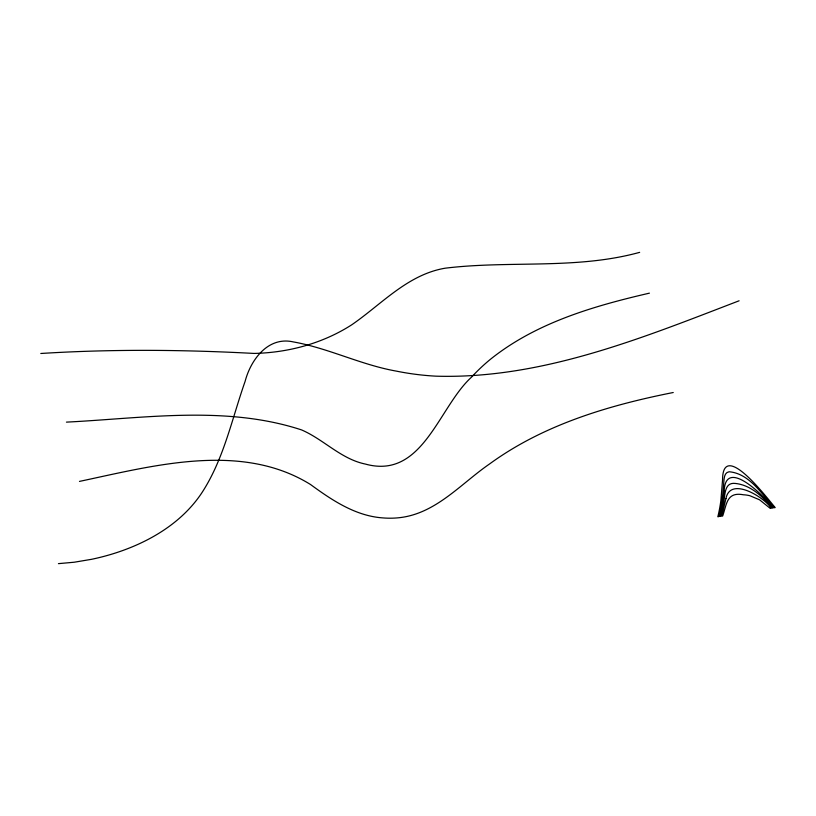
<?xml version="1.0" encoding="UTF-8"?>
<svg xmlns="http://www.w3.org/2000/svg" width="816" height="816" viewBox="0 0 816 816"><rect width="100%" height="100%" fill="white"/><g stroke="black" fill="none" stroke-linecap="round" stroke-linejoin="round"><path stroke-width="1.22" d="M739.102 300.788C642.202 337.946 541.64 379.328 435.928 376.166A282.285 274.992 67.7 0 1 396.301 371.107C361.06 364.874 328.644 348.238 293.485 341.945C268.138 336.039 250.787 359.672 245.116 381.358C231.907 418.863 223.931 458.949 201.909 492.711C182.692 521.812 151.552 540.743 119.075 551.81A334.489 262.13 47.4 0 1 91.514 559.317L74.225 562.224L58.436 563.642M79.478 481.399C153.357 465.773 241.148 441.487 310.519 484.51C332.061 500.239 355.521 516.038 382.969 517.915A79.438 68.534 23 0 0 399.381 517.691C435.979 513.641 460.969 483.592 489.641 463.906C543.446 424.687 608.685 405.297 673.241 392.516M649.424 293.148C593.65 306.031 536.347 322.667 490.855 358.948A206.856 175.297 4.2 0 0 471.526 377.155C438.641 406.868 422.81 479.89 365.364 464.069C340.976 459.031 323.83 439.528 301.614 429.93C226.001 405.113 144.208 418.241 66.433 422.127M639.652 252.358C576.035 269.841 509.714 260.284 445.148 268.199C407.582 274.553 381.653 304.246 351.716 324.819C322.748 343.414 288.293 352.706 254.021 353.43C183.008 349.625 111.833 349.034 40.8 353.481M722.558 479.92L720.885 500.463A211.456 182.254 12.8 0 1 717.845 516.763L718.814 516.61C721.558 505.532 723.007 494.19 723.731 482.817C724.159 478.859 723.996 472.556 729.116 471.76C749.353 473.484 761.695 494.037 774.2 507.736L775.2 507.583C768.856 500.392 722.609 438.529 722.558 479.92M724.169 490.742L722.486 503.727L719.783 516.457L720.752 516.293A223.125 192.79 13.5 0 0 723.313 504.665C725.342 497.199 723.333 481.96 735.277 483.439C750.7 484.979 762.797 496.669 772.211 508.062L773.201 507.899C766.193 498.443 725.801 456.338 724.169 490.742M725.944 498.556L721.721 516.14L722.69 515.987C726.852 503.819 726.77 491.63 743.468 494.782A27.224 22.409 -1.1 0 1 749.914 495.74L759.574 499.81L770.212 508.378L771.212 508.215C764.735 497.658 730.351 475.881 725.944 498.556"/></g></svg>
